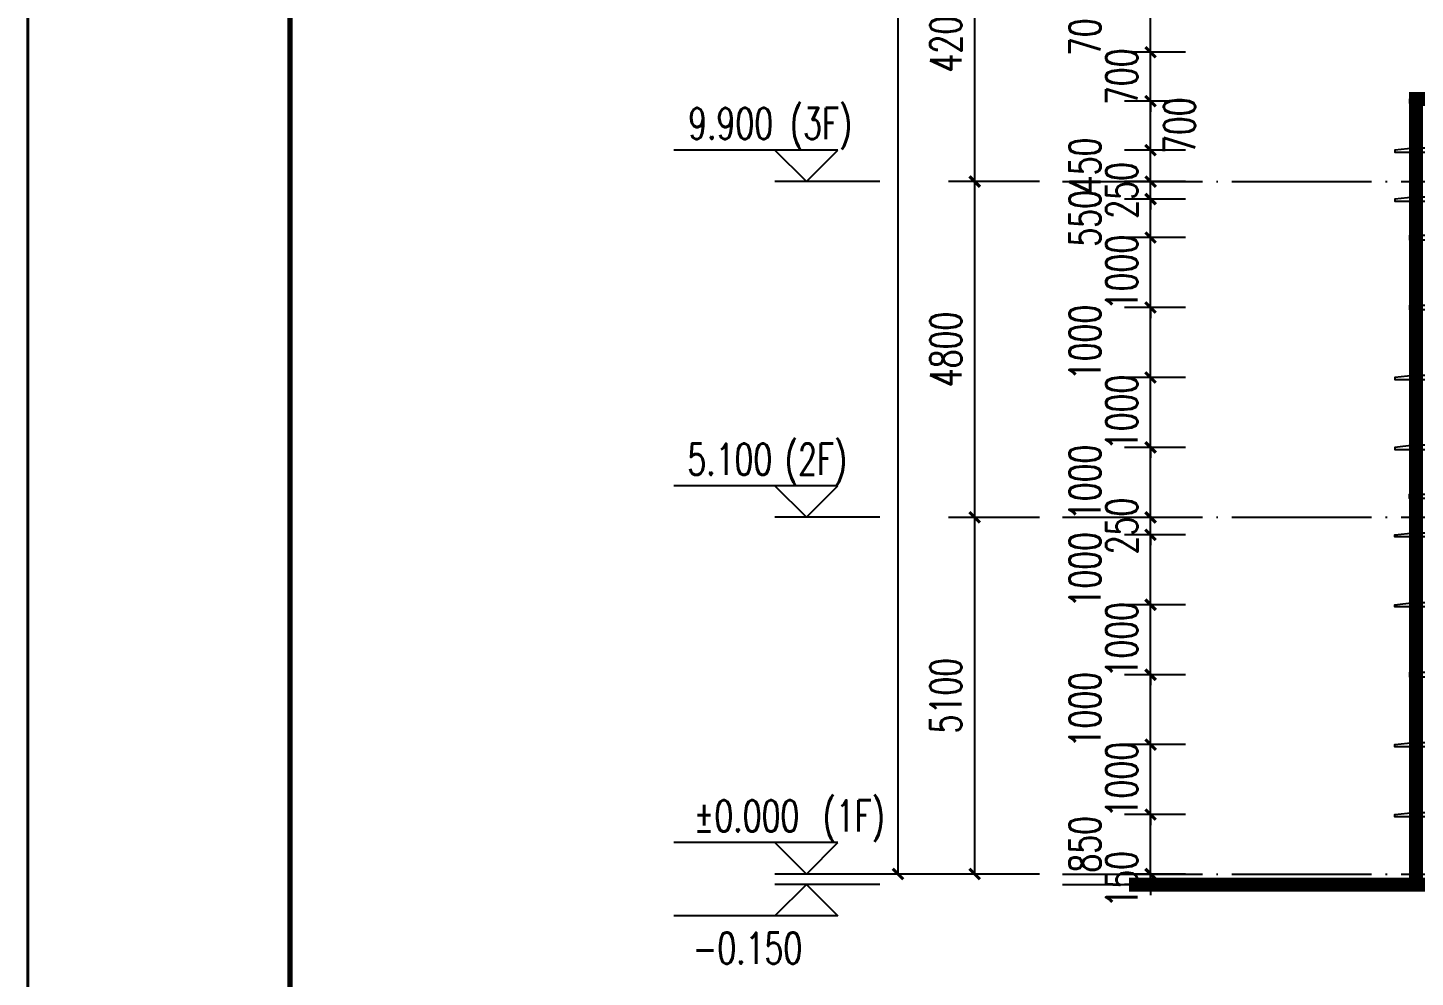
# Model space of a CAD drawing. Header units: millimetres. Extents: x 708158 to 1984082, y -168213 to -53.
# Drawn here: x 960458 to 980298, y -87433 to -73857 of the extents above; entities that cross this region are included whole.
import ezdxf

# ---------------------------------------------------------------- set-up
doc = ezdxf.new("R2010")
doc.units = ezdxf.units.MM
doc.header["$LTSCALE"] = 1000
doc.linetypes.add('DOTE', pattern=[2.42, 2, -0.2, 0.02, -0.2])
doc.layers.get('0').update_dxf_attribs({"color": 8})
for name, color, linetype in [('A-AXIS', 1, 'DOTE'), ('DIM_ELEV', 3, 'Continuous'), ('PUB_DIM', 3, 'Continuous'), ('PUB_TEXT', 7, 'Continuous'), ('WINDOW', 4, 'Continuous'), ('立面加粗', 5, 'Continuous'), ('立面窗户线', 21, 'Continuous')]:
    doc.layers.add(name, color=color, linetype=linetype)
doc.layers.add('图框', color=4, linetype='Continuous', lineweight=35)
doc.styles.add('_TCH_DIM', font='SIMPLEX', dxfattribs={"bigfont": 'GBCBIG'})
doc.styles.add('_TCH_DIM_T3', font='SIMPLEX', dxfattribs={"width": 0.705882, "bigfont": 'GBCBIG'})
doc.dimstyles.new('_TCH_ARCH&&150', dxfattribs={"dimtxt": 446.25, "dimasz": 150, "dimexe": 375, "dimexo": 450, "dimgap": 189.375, "dimtad": 1, "dimdec": 0, "dimzin": 0, "dimdsep": 46, "dimtxsty": '_TCH_DIM_T3', "dimblk": 'ARCHTICK', "dimcen": 0.09, "dimclrt": 7, "dimazin": 2, "dimtfac": 1, "dimtdec": 0, "dimtix": 1, "dimtmove": 2, "dimatfit": 3, "dimfxl": 1, "dimtolj": 1, "dimtzin": 0, "dimarcsym": 0})

# ---------------------------------------------------------------- blocks, each defined once
blk = doc.blocks.new('A$C22792A80')
at = {"layer": '立面窗户线'}
blk.add_lwpolyline([(18033, 270), (0, 270), (-90, 270), (-90, 330), (0, 330), (18033, 330), (29733, 330), (29823, 330), (29823, 270), (29733, 270)], close=True, dxfattribs=at)
for points in [[(18033, -280), (0, -280), (-300, -280), (-300, -250), (-30, -220), (0, -220), (18033, -220), (27053, -220), (27083, -220), (27353, -250), (27353, -280), (27053, -280), (18033, -280)], [(18033, -1280), (0, -1280), (-300, -1280), (-300, -1250), (-30, -1220), (0, -1220), (18033, -1220), (27053, -1220), (27083, -1220), (27353, -1250), (27353, -1280), (27053, -1280), (18033, -1280)], [(18033, -2280), (27053, -2280), (27143, -2280), (27143, -2220), (27053, -2220), (18033, -2220), (0, -2220), (-90, -2220), (-90, -2280), (0, -2280), (18033, -2280)], [(18033, -3280), (0, -3280), (-300, -3280), (-300, -3250), (-30, -3220), (0, -3220), (18033, -3220), (27053, -3220), (27083, -3220), (27353, -3250), (27353, -3280), (27053, -3280), (18033, -3280)], [(18033, -4280), (0, -4280), (-300, -4280), (-300, -4250), (-30, -4220), (0, -4220), (18033, -4220), (27053, -4220), (27083, -4220), (27353, -4250), (27353, -4280), (27053, -4280), (18033, -4280)]]:
    blk.add_lwpolyline(points, dxfattribs=at)
blk = doc.blocks.new('A$C674F02E4')
at = {"layer": '立面窗户线'}
for points in [[(6333, 1180), (0, 1180), (-90, 1180), (-90, 1120), (0, 1120), (6333, 1120)], [(18033, 480), (0, 480), (-30, 480), (-300, 450), (-300, 420), (0, 420), (18033, 420)], [(18033, -220), (0, -220), (-30, -220), (-300, -250), (-300, -280), (0, -280), (18033, -280)], [(18033, -770), (5, -770), (-90, -770), (-90, -830), (0, -830), (18033, -830)], [(18033, -1770), (0, -1770), (-90, -1770), (-90, -1830), (0, -1830), (18033, -1830)], [(18033, -2770), (0, -2770), (-30, -2770), (-300, -2800), (-300, -2830), (0, -2830), (18033, -2830)], [(18033, -3770), (0, -3770), (-30, -3770), (-300, -3800), (-300, -3830), (0, -3830), (18033, -3830)]]:
    blk.add_lwpolyline(points, dxfattribs=at)
blk = doc.blocks.new('A$C998f5811')
at = {"layer": '图框', "color": 4}
for p, q in [((-126150, 89100), (-126150, 0)), ((0, 0), (0, 89100))]:
    blk.add_line(p, q, dxfattribs=at)
at = {"layer": '图框', "color": 4, "const_width": 74.2}
blk.add_lwpolyline([(-122400, 1500), (-1500, 1500), (-1500, 87600), (-122400, 87600)], close=True, dxfattribs=at)
blk = doc.blocks.new('_ArchTick')
at = {"color": 0, "linetype": 'ByBlock', "const_width": 0.3}
blk.add_lwpolyline([(-0.5, -0.5), (0.5, 0.5)], dxfattribs=at)
blk = doc.blocks.new('*D491')
at = {"layer": 'Defpoints', "color": 0, "transparency": 16777216}
for p in [(976513, -85957), (977461, -85957), (977461, -86107)]:
    blk.add_point(p, dxfattribs=at)
at = {"layer": 'PUB_DIM', "color": 0, "lineweight": -2, "transparency": 16777216}
for p, q in [((976513, -85957), (976513, -85807)), ((977011, -85957), (976138, -85957)), ((976513, -86107), (976513, -85957)), ((977011, -86107), (976138, -86107)), ((976513, -86107), (976513, -86257))]:
    blk.add_line(p, q, dxfattribs=at)
at = {"layer": 'PUB_DIM', "color": 0, "lineweight": -2, "transparency": 16777216, "xscale": 150, "yscale": 150, "zscale": 150}
for p, rotation in [((976513, -85957), 270), ((976513, -86107), 90)]:
    blk.add_blockref('_ArchTick', p, dxfattribs=dict(at, rotation=rotation))
at = {"layer": 'PUB_DIM', "color": 7, "transparency": 16777216, "insert": (976101, -86032), "char_height": 446.2, "attachment_point": 5, "rotation": 90, "style": '_TCH_DIM_T3'}
blk.add_mtext('\\A1;150', dxfattribs=at)
blk = doc.blocks.new('*D492')
at = {"layer": 'Defpoints', "color": 0, "transparency": 16777216}
for p in [(976513, -85107), (977461, -85107), (977461, -85957)]:
    blk.add_point(p, dxfattribs=at)
at = {"layer": 'PUB_DIM', "color": 0, "lineweight": -2, "transparency": 16777216}
for p, q in [((977011, -85107), (976138, -85107)), ((976513, -85957), (976513, -85107)), ((977011, -85957), (976138, -85957))]:
    blk.add_line(p, q, dxfattribs=at)
at = {"layer": 'PUB_DIM', "color": 0, "lineweight": -2, "transparency": 16777216, "xscale": 150, "yscale": 150, "zscale": 150}
for p, rotation in [((976513, -85107), 90), ((976513, -85957), 270)]:
    blk.add_blockref('_ArchTick', p, dxfattribs=dict(at, rotation=rotation))
at = {"layer": 'PUB_DIM', "color": 7, "transparency": 16777216, "insert": (975576, -85532), "char_height": 446.2, "attachment_point": 5, "rotation": 90, "style": '_TCH_DIM_T3'}
blk.add_mtext('\\A1;850', dxfattribs=at)
blk = doc.blocks.new('*D493')
at = {"layer": 'Defpoints', "color": 0, "transparency": 16777216}
for p in [(976513, -84107), (977461, -84107), (977461, -85107)]:
    blk.add_point(p, dxfattribs=at)
at = {"layer": 'PUB_DIM', "color": 0, "lineweight": -2, "transparency": 16777216}
for p, q in [((977011, -84107), (976138, -84107)), ((976513, -84107), (976513, -83957)), ((976513, -85107), (976513, -84107)), ((977011, -85107), (976138, -85107)), ((976513, -85107), (976513, -85257))]:
    blk.add_line(p, q, dxfattribs=at)
at = {"layer": 'PUB_DIM', "color": 0, "lineweight": -2, "transparency": 16777216, "xscale": 150, "yscale": 150, "zscale": 150}
for p, rotation in [((976513, -84107), 270), ((976513, -85107), 90)]:
    blk.add_blockref('_ArchTick', p, dxfattribs=dict(at, rotation=rotation))
at = {"layer": 'PUB_DIM', "color": 7, "transparency": 16777216, "insert": (976101, -84607), "char_height": 446.2, "attachment_point": 5, "rotation": 90, "style": '_TCH_DIM_T3'}
blk.add_mtext('\\A1;1000', dxfattribs=at)
blk = doc.blocks.new('*D494')
at = {"layer": 'Defpoints', "color": 0, "transparency": 16777216}
for p in [(976513, -83107), (977461, -83107), (977461, -84107)]:
    blk.add_point(p, dxfattribs=at)
at = {"layer": 'PUB_DIM', "color": 0, "lineweight": -2, "transparency": 16777216}
for p, q in [((977011, -83107), (976138, -83107)), ((976513, -84107), (976513, -83107)), ((977011, -84107), (976138, -84107))]:
    blk.add_line(p, q, dxfattribs=at)
at = {"layer": 'PUB_DIM', "color": 0, "lineweight": -2, "transparency": 16777216, "xscale": 150, "yscale": 150, "zscale": 150}
for p, rotation in [((976513, -83107), 90), ((976513, -84107), 270)]:
    blk.add_blockref('_ArchTick', p, dxfattribs=dict(at, rotation=rotation))
at = {"layer": 'PUB_DIM', "color": 7, "transparency": 16777216, "insert": (975576, -83607), "char_height": 446.2, "attachment_point": 5, "rotation": 90, "style": '_TCH_DIM_T3'}
blk.add_mtext('\\A1;1000', dxfattribs=at)
blk = doc.blocks.new('*D495')
at = {"layer": 'Defpoints', "color": 0, "transparency": 16777216}
for p in [(976513, -82107), (977461, -82107), (977461, -83107)]:
    blk.add_point(p, dxfattribs=at)
at = {"layer": 'PUB_DIM', "color": 0, "lineweight": -2, "transparency": 16777216}
for p, q in [((977011, -82107), (976138, -82107)), ((976513, -82107), (976513, -81957)), ((976513, -83107), (976513, -82107)), ((977011, -83107), (976138, -83107)), ((976513, -83107), (976513, -83257))]:
    blk.add_line(p, q, dxfattribs=at)
at = {"layer": 'PUB_DIM', "color": 0, "lineweight": -2, "transparency": 16777216, "xscale": 150, "yscale": 150, "zscale": 150}
for p, rotation in [((976513, -82107), 270), ((976513, -83107), 90)]:
    blk.add_blockref('_ArchTick', p, dxfattribs=dict(at, rotation=rotation))
at = {"layer": 'PUB_DIM', "color": 7, "transparency": 16777216, "insert": (976101, -82607), "char_height": 446.2, "attachment_point": 5, "rotation": 90, "style": '_TCH_DIM_T3'}
blk.add_mtext('\\A1;1000', dxfattribs=at)
blk = doc.blocks.new('*D496')
at = {"layer": 'Defpoints', "color": 0, "transparency": 16777216}
for p in [(976513, -81107), (977461, -81107), (977461, -82107)]:
    blk.add_point(p, dxfattribs=at)
at = {"layer": 'PUB_DIM', "color": 0, "lineweight": -2, "transparency": 16777216}
for p, q in [((977011, -81107), (976138, -81107)), ((976513, -82107), (976513, -81107)), ((977011, -82107), (976138, -82107))]:
    blk.add_line(p, q, dxfattribs=at)
at = {"layer": 'PUB_DIM', "color": 0, "lineweight": -2, "transparency": 16777216, "xscale": 150, "yscale": 150, "zscale": 150}
for p, rotation in [((976513, -81107), 90), ((976513, -82107), 270)]:
    blk.add_blockref('_ArchTick', p, dxfattribs=dict(at, rotation=rotation))
at = {"layer": 'PUB_DIM', "color": 7, "transparency": 16777216, "insert": (975576, -81607), "char_height": 446.2, "attachment_point": 5, "rotation": 90, "style": '_TCH_DIM_T3'}
blk.add_mtext('\\A1;1000', dxfattribs=at)
blk = doc.blocks.new('*D497')
at = {"layer": 'Defpoints', "color": 0, "transparency": 16777216}
for p in [(976513, -80857), (977461, -80857), (977461, -81107)]:
    blk.add_point(p, dxfattribs=at)
at = {"layer": 'PUB_DIM', "color": 0, "lineweight": -2, "transparency": 16777216}
for p, q in [((976513, -80857), (976513, -80707)), ((977011, -80857), (976138, -80857)), ((976513, -81107), (976513, -80857)), ((977011, -81107), (976138, -81107)), ((976513, -81107), (976513, -81257))]:
    blk.add_line(p, q, dxfattribs=at)
at = {"layer": 'PUB_DIM', "color": 0, "lineweight": -2, "transparency": 16777216, "xscale": 150, "yscale": 150, "zscale": 150}
for p, rotation in [((976513, -80857), 270), ((976513, -81107), 90)]:
    blk.add_blockref('_ArchTick', p, dxfattribs=dict(at, rotation=rotation))
at = {"layer": 'PUB_DIM', "color": 7, "transparency": 16777216, "insert": (976101, -80982), "char_height": 446.2, "attachment_point": 5, "rotation": 90, "style": '_TCH_DIM_T3'}
blk.add_mtext('\\A1;250', dxfattribs=at)
blk = doc.blocks.new('*D498')
at = {"layer": 'Defpoints', "color": 0, "transparency": 16777216}
for p in [(976513, -79857), (977461, -79857), (977461, -80857)]:
    blk.add_point(p, dxfattribs=at)
at = {"layer": 'PUB_DIM', "color": 0, "lineweight": -2, "transparency": 16777216}
for p, q in [((977011, -79857), (976138, -79857)), ((976513, -80857), (976513, -79857)), ((977011, -80857), (976138, -80857))]:
    blk.add_line(p, q, dxfattribs=at)
at = {"layer": 'PUB_DIM', "color": 0, "lineweight": -2, "transparency": 16777216, "xscale": 150, "yscale": 150, "zscale": 150}
for p, rotation in [((976513, -79857), 90), ((976513, -80857), 270)]:
    blk.add_blockref('_ArchTick', p, dxfattribs=dict(at, rotation=rotation))
at = {"layer": 'PUB_DIM', "color": 7, "transparency": 16777216, "insert": (975576, -80357), "char_height": 446.2, "attachment_point": 5, "rotation": 90, "style": '_TCH_DIM_T3'}
blk.add_mtext('\\A1;1000', dxfattribs=at)
blk = doc.blocks.new('*D499')
at = {"layer": 'Defpoints', "color": 0, "transparency": 16777216}
for p in [(976513, -78857), (977461, -78857), (977461, -79857)]:
    blk.add_point(p, dxfattribs=at)
at = {"layer": 'PUB_DIM', "color": 0, "lineweight": -2, "transparency": 16777216}
for p, q in [((976513, -78857), (976513, -78707)), ((977011, -78857), (976138, -78857)), ((976513, -79857), (976513, -78857)), ((977011, -79857), (976138, -79857)), ((976513, -79857), (976513, -80007))]:
    blk.add_line(p, q, dxfattribs=at)
at = {"layer": 'PUB_DIM', "color": 0, "lineweight": -2, "transparency": 16777216, "xscale": 150, "yscale": 150, "zscale": 150}
for p, rotation in [((976513, -78857), 270), ((976513, -79857), 90)]:
    blk.add_blockref('_ArchTick', p, dxfattribs=dict(at, rotation=rotation))
at = {"layer": 'PUB_DIM', "color": 7, "transparency": 16777216, "insert": (976101, -79357), "char_height": 446.2, "attachment_point": 5, "rotation": 90, "style": '_TCH_DIM_T3'}
blk.add_mtext('\\A1;1000', dxfattribs=at)
blk = doc.blocks.new('*D500')
at = {"layer": 'Defpoints', "color": 0, "transparency": 16777216}
for p in [(976513, -77857), (977461, -77857), (977461, -78857)]:
    blk.add_point(p, dxfattribs=at)
at = {"layer": 'PUB_DIM', "color": 0, "lineweight": -2, "transparency": 16777216}
for p, q in [((977011, -77857), (976138, -77857)), ((976513, -78857), (976513, -77857)), ((977011, -78857), (976138, -78857))]:
    blk.add_line(p, q, dxfattribs=at)
at = {"layer": 'PUB_DIM', "color": 0, "lineweight": -2, "transparency": 16777216, "xscale": 150, "yscale": 150, "zscale": 150}
for p, rotation in [((976513, -77857), 90), ((976513, -78857), 270)]:
    blk.add_blockref('_ArchTick', p, dxfattribs=dict(at, rotation=rotation))
at = {"layer": 'PUB_DIM', "color": 7, "transparency": 16777216, "insert": (975576, -78357), "char_height": 446.2, "attachment_point": 5, "rotation": 90, "style": '_TCH_DIM_T3'}
blk.add_mtext('\\A1;1000', dxfattribs=at)
blk = doc.blocks.new('*D501')
at = {"layer": 'Defpoints', "color": 0, "transparency": 16777216}
for p in [(976513, -76857), (977461, -76857), (977461, -77857)]:
    blk.add_point(p, dxfattribs=at)
at = {"layer": 'PUB_DIM', "color": 0, "lineweight": -2, "transparency": 16777216}
for p, q in [((976513, -76857), (976513, -76707)), ((977011, -76857), (976138, -76857)), ((976513, -77857), (976513, -76857)), ((977011, -77857), (976138, -77857)), ((976513, -77857), (976513, -78007))]:
    blk.add_line(p, q, dxfattribs=at)
at = {"layer": 'PUB_DIM', "color": 0, "lineweight": -2, "transparency": 16777216, "xscale": 150, "yscale": 150, "zscale": 150}
for p, rotation in [((976513, -76857), 270), ((976513, -77857), 90)]:
    blk.add_blockref('_ArchTick', p, dxfattribs=dict(at, rotation=rotation))
at = {"layer": 'PUB_DIM', "color": 7, "transparency": 16777216, "insert": (976101, -77357), "char_height": 446.2, "attachment_point": 5, "rotation": 90, "style": '_TCH_DIM_T3'}
blk.add_mtext('\\A1;1000', dxfattribs=at)
blk = doc.blocks.new('*D502')
at = {"layer": 'Defpoints', "color": 0, "transparency": 16777216}
for p in [(976513, -76307), (977461, -76307), (977461, -76857)]:
    blk.add_point(p, dxfattribs=at)
at = {"layer": 'PUB_DIM', "color": 0, "lineweight": -2, "transparency": 16777216}
for p, q in [((977011, -76307), (976138, -76307)), ((976513, -76857), (976513, -76307)), ((977011, -76857), (976138, -76857))]:
    blk.add_line(p, q, dxfattribs=at)
at = {"layer": 'PUB_DIM', "color": 0, "lineweight": -2, "transparency": 16777216, "xscale": 150, "yscale": 150, "zscale": 150}
for p, rotation in [((976513, -76307), 90), ((976513, -76857), 270)]:
    blk.add_blockref('_ArchTick', p, dxfattribs=dict(at, rotation=rotation))
at = {"layer": 'PUB_DIM', "color": 7, "transparency": 16777216, "insert": (975576, -76582), "char_height": 446.2, "attachment_point": 5, "rotation": 90, "style": '_TCH_DIM_T3'}
blk.add_mtext('\\A1;550', dxfattribs=at)
blk = doc.blocks.new('*D503')
at = {"layer": 'Defpoints', "color": 0, "transparency": 16777216}
for p in [(976513, -76057), (977461, -76057), (977461, -76307)]:
    blk.add_point(p, dxfattribs=at)
at = {"layer": 'PUB_DIM', "color": 0, "lineweight": -2, "transparency": 16777216}
for p, q in [((976513, -76057), (976513, -75907)), ((977011, -76057), (976138, -76057)), ((976513, -76307), (976513, -76057)), ((977011, -76307), (976138, -76307)), ((976513, -76307), (976513, -76457))]:
    blk.add_line(p, q, dxfattribs=at)
at = {"layer": 'PUB_DIM', "color": 0, "lineweight": -2, "transparency": 16777216, "xscale": 150, "yscale": 150, "zscale": 150}
for p, rotation in [((976513, -76057), 270), ((976513, -76307), 90)]:
    blk.add_blockref('_ArchTick', p, dxfattribs=dict(at, rotation=rotation))
at = {"layer": 'PUB_DIM', "color": 7, "transparency": 16777216, "insert": (976101, -76182), "char_height": 446.2, "attachment_point": 5, "rotation": 90, "style": '_TCH_DIM_T3'}
blk.add_mtext('\\A1;250', dxfattribs=at)
blk = doc.blocks.new('*D504')
at = {"layer": 'Defpoints', "color": 0, "transparency": 16777216}
for p in [(976513, -75607), (977461, -75607), (977461, -76057)]:
    blk.add_point(p, dxfattribs=at)
at = {"layer": 'PUB_DIM', "color": 0, "lineweight": -2, "transparency": 16777216}
for p, q in [((977011, -75607), (976138, -75607)), ((976513, -76057), (976513, -75607)), ((977011, -76057), (976138, -76057))]:
    blk.add_line(p, q, dxfattribs=at)
at = {"layer": 'PUB_DIM', "color": 0, "lineweight": -2, "transparency": 16777216, "xscale": 150, "yscale": 150, "zscale": 150}
for p, rotation in [((976513, -75607), 90), ((976513, -76057), 270)]:
    blk.add_blockref('_ArchTick', p, dxfattribs=dict(at, rotation=rotation))
at = {"layer": 'PUB_DIM', "color": 7, "transparency": 16777216, "insert": (975576, -75832), "char_height": 446.2, "attachment_point": 5, "rotation": 90, "style": '_TCH_DIM_T3'}
blk.add_mtext('\\A1;450', dxfattribs=at)
blk = doc.blocks.new('*D505')
at = {"layer": 'Defpoints', "color": 0, "transparency": 16777216}
for p in [(976513, -74907), (977461, -74907), (977461, -75607)]:
    blk.add_point(p, dxfattribs=at)
at = {"layer": 'PUB_DIM', "color": 0, "lineweight": -2, "transparency": 16777216}
for p, q in [((977011, -74907), (976138, -74907)), ((976513, -75607), (976513, -74907)), ((977011, -75607), (976138, -75607))]:
    blk.add_line(p, q, dxfattribs=at)
at = {"layer": 'PUB_DIM', "color": 0, "lineweight": -2, "transparency": 16777216, "xscale": 150, "yscale": 150, "zscale": 150}
for p, rotation in [((976513, -74907), 90), ((976513, -75607), 270)]:
    blk.add_blockref('_ArchTick', p, dxfattribs=dict(at, rotation=rotation))
at = {"layer": 'PUB_DIM', "color": 7, "transparency": 16777216, "insert": (976926, -75257), "char_height": 446.2, "attachment_point": 5, "rotation": 90, "style": '_TCH_DIM_T3'}
blk.add_mtext('\\A1;700', dxfattribs=at)
blk = doc.blocks.new('*D506')
at = {"layer": 'Defpoints', "color": 0, "transparency": 16777216}
for p in [(976513, -74207), (977461, -74207), (977461, -74907)]:
    blk.add_point(p, dxfattribs=at)
at = {"layer": 'PUB_DIM', "color": 0, "lineweight": -2, "transparency": 16777216}
for p, q in [((976513, -74207), (976513, -74057)), ((977011, -74207), (976138, -74207)), ((976513, -74907), (976513, -74207)), ((977011, -74907), (976138, -74907)), ((976513, -74907), (976513, -75057))]:
    blk.add_line(p, q, dxfattribs=at)
at = {"layer": 'PUB_DIM', "color": 0, "lineweight": -2, "transparency": 16777216, "xscale": 150, "yscale": 150, "zscale": 150}
for p, rotation in [((976513, -74207), 270), ((976513, -74907), 90)]:
    blk.add_blockref('_ArchTick', p, dxfattribs=dict(at, rotation=rotation))
at = {"layer": 'PUB_DIM', "color": 7, "transparency": 16777216, "insert": (976101, -74557), "char_height": 446.2, "attachment_point": 5, "rotation": 90, "style": '_TCH_DIM_T3'}
blk.add_mtext('\\A1;700', dxfattribs=at)
blk = doc.blocks.new('*D507')
at = {"layer": 'Defpoints', "color": 0, "transparency": 16777216}
for p in [(976513, -73507), (977461, -73507), (977461, -74207)]:
    blk.add_point(p, dxfattribs=at)
at = {"layer": 'PUB_DIM', "color": 0, "lineweight": -2, "transparency": 16777216}
for p, q in [((977011, -73507), (976138, -73507)), ((976513, -74207), (976513, -73507)), ((977011, -74207), (976138, -74207))]:
    blk.add_line(p, q, dxfattribs=at)
at = {"layer": 'PUB_DIM', "color": 0, "lineweight": -2, "transparency": 16777216, "xscale": 150, "yscale": 150, "zscale": 150}
for p, rotation in [((976513, -73507), 90), ((976513, -74207), 270)]:
    blk.add_blockref('_ArchTick', p, dxfattribs=dict(at, rotation=rotation))
at = {"layer": 'PUB_DIM', "color": 7, "transparency": 16777216, "insert": (975576, -73857), "char_height": 446.2, "attachment_point": 5, "rotation": 90, "style": '_TCH_DIM_T3'}
blk.add_mtext('\\A1;700', dxfattribs=at)
blk = doc.blocks.new('*D779')
at = {"layer": 'Defpoints', "color": 0, "transparency": 16777216}
for p in [(972902, -37657), (975375, -37657), (975375, -85957)]:
    blk.add_point(p, dxfattribs=at)
at = {"layer": 'PUB_DIM', "color": 0, "lineweight": -2, "transparency": 16777216}
for p, q in [((974925, -37657), (972527, -37657)), ((972902, -85957), (972902, -37657)), ((974925, -85957), (972527, -85957))]:
    blk.add_line(p, q, dxfattribs=at)
at = {"layer": 'PUB_DIM', "color": 0, "lineweight": -2, "transparency": 16777216, "xscale": 150, "yscale": 150, "zscale": 150}
for p, rotation in [((972902, -37657), 90), ((972902, -85957), 270)]:
    blk.add_blockref('_ArchTick', p, dxfattribs=dict(at, rotation=rotation))
at = {"layer": 'PUB_DIM', "color": 7, "transparency": 16777216, "insert": (972490, -61807), "char_height": 446.2, "attachment_point": 5, "rotation": 90, "style": '_TCH_DIM_T3'}
blk.add_mtext('\\A1;48300', dxfattribs=at)
blk = doc.blocks.new('*D780')
at = {"layer": 'Defpoints', "color": 0, "transparency": 16777216}
for p in [(973999, -80857), (975375, -80857), (975375, -85957)]:
    blk.add_point(p, dxfattribs=at)
at = {"layer": 'PUB_DIM', "color": 0, "lineweight": -2, "transparency": 16777216}
for p, q in [((974925, -80857), (973624, -80857)), ((973999, -85957), (973999, -80857)), ((974925, -85957), (973624, -85957))]:
    blk.add_line(p, q, dxfattribs=at)
at = {"layer": 'PUB_DIM', "color": 0, "lineweight": -2, "transparency": 16777216, "xscale": 150, "yscale": 150, "zscale": 150}
for p, rotation in [((973999, -80857), 90), ((973999, -85957), 270)]:
    blk.add_blockref('_ArchTick', p, dxfattribs=dict(at, rotation=rotation))
at = {"layer": 'PUB_DIM', "color": 7, "transparency": 16777216, "insert": (973586, -83407), "char_height": 446.2, "attachment_point": 5, "rotation": 90, "style": '_TCH_DIM_T3'}
blk.add_mtext('\\A1;5100', dxfattribs=at)
blk = doc.blocks.new('*D781')
at = {"layer": 'Defpoints', "color": 0, "transparency": 16777216}
for p in [(973999, -76057), (975375, -76057), (975375, -80857)]:
    blk.add_point(p, dxfattribs=at)
at = {"layer": 'PUB_DIM', "color": 0, "lineweight": -2, "transparency": 16777216}
for p, q in [((974925, -76057), (973624, -76057)), ((973999, -80857), (973999, -76057)), ((974925, -80857), (973624, -80857))]:
    blk.add_line(p, q, dxfattribs=at)
at = {"layer": 'PUB_DIM', "color": 0, "lineweight": -2, "transparency": 16777216, "xscale": 150, "yscale": 150, "zscale": 150}
for p, rotation in [((973999, -76057), 90), ((973999, -80857), 270)]:
    blk.add_blockref('_ArchTick', p, dxfattribs=dict(at, rotation=rotation))
at = {"layer": 'PUB_DIM', "color": 7, "transparency": 16777216, "insert": (973586, -78457), "char_height": 446.2, "attachment_point": 5, "rotation": 90, "style": '_TCH_DIM_T3'}
blk.add_mtext('\\A1;4800', dxfattribs=at)
blk = doc.blocks.new('*D782')
at = {"layer": 'Defpoints', "color": 0, "transparency": 16777216}
for p in [(973999, -71857), (975375, -71857), (975375, -76057)]:
    blk.add_point(p, dxfattribs=at)
at = {"layer": 'PUB_DIM', "color": 0, "lineweight": -2, "transparency": 16777216}
for p, q in [((974925, -71857), (973624, -71857)), ((973999, -76057), (973999, -71857)), ((974925, -76057), (973624, -76057))]:
    blk.add_line(p, q, dxfattribs=at)
at = {"layer": 'PUB_DIM', "color": 0, "lineweight": -2, "transparency": 16777216, "xscale": 150, "yscale": 150, "zscale": 150}
for p, rotation in [((973999, -71857), 90), ((973999, -76057), 270)]:
    blk.add_blockref('_ArchTick', p, dxfattribs=dict(at, rotation=rotation))
at = {"layer": 'PUB_DIM', "color": 7, "transparency": 16777216, "insert": (973586, -73957), "char_height": 446.2, "attachment_point": 5, "rotation": 90, "style": '_TCH_DIM_T3'}
blk.add_mtext('\\A1;4200', dxfattribs=at)

msp = doc.modelspace()

# ---------------------------------------------------------------- linework, layer by layer
at = {"layer": 'A-AXIS'}
for p, q in [((975254, -76056.7), (1017240.9, -76056.7)), ((975254, -80856.7), (1017240.9, -80856.7)), ((975254, -85956.7), (1017240.9, -85956.7)), ((975254, -86106.7), (1017240.9, -86106.7))]:
    msp.add_line(p, q, dxfattribs=at)
at = {"layer": 'DIM_ELEV'}
for p, q in [((972041.5, -75606.7), (969694, -75606.7)), ((971591.5, -76056.7), (971141.5, -75606.7)), ((971591.5, -76056.7), (972041.5, -75606.7)), ((972641.5, -76056.7), (971141.5, -76056.7)), ((972041.5, -80406.7), (969694, -80406.7)), ((971591.5, -80856.7), (971141.5, -80406.7)), ((971591.5, -80856.7), (972041.5, -80406.7)), ((972641.5, -80856.7), (971141.5, -80856.7)), ((972041.5, -85506.7), (969694, -85506.7)), ((971591.5, -85956.7), (971141.5, -85506.7)), ((971591.5, -85956.7), (972041.5, -85506.7)), ((972641.5, -85956.7), (971141.5, -85956.7)), ((971591.5, -86106.7), (971141.5, -86556.7)), ((972641.5, -86106.7), (971141.5, -86106.7)), ((971591.5, -86106.7), (972041.5, -86556.7)), ((972041.5, -86556.7), (969694, -86556.7))]:
    msp.add_line(p, q, dxfattribs=at)

# ---------------------------------------------------------------- block references
msp.add_blockref('A$C998f5811', (960457.6, -107699.9))
at = {"layer": 'WINDOW'}
msp.add_blockref('A$C674F02E4', (980307.7, -76056.7), dxfattribs=at)

# ---------------------------------------------------------------- texts
at = {"layer": 'PUB_TEXT', "style": '_TCH_DIM', "width": 0.705882}
for s, p in [('(3F)', (971356, -75449.2)), ('9.900', (969901, -75449.2)), ('(2F)', (971284, -80249.2)), ('5.100', (969889, -80249.2)), ('%%P0.000', (969979, -85349.2)), ('(1F)', (971824, -85349.2)), ('-0.150', (969967, -87239.2))]:
    msp.add_text(s, height=446.25, dxfattribs=at).set_placement(p)

# ---------------------------------------------------------------- dimensions: what is measured, and where the dimension line sits
at = {"layer": 'PUB_DIM'}
for p1, p2, distance, picture, middle in [((975375.3, -85956.7), (975375.3, -37656.7), 2473.1, '*D779', (972489.7, -61806.7)), ((975375.3, -76056.7), (975375.3, -71856.7), 1376.7, '*D782', (973586.1, -73956.7)), ((977460.9, -74906.7), (977460.9, -74206.7), 947.8, '*D506', (976100.7, -74556.7)), ((977460.9, -76306.7), (977460.9, -76056.7), 947.8, '*D503', (976100.7, -76181.7)), ((975375.3, -80856.7), (975375.3, -76056.7), 1376.7, '*D781', (973586.1, -78456.7)), ((977460.9, -77856.7), (977460.9, -76856.7), 947.8, '*D501', (976100.7, -77356.7)), ((977460.9, -79856.7), (977460.9, -78856.7), 947.8, '*D499', (976100.7, -79356.7)), ((977460.9, -81106.7), (977460.9, -80856.7), 947.8, '*D497', (976100.7, -80981.7)), ((975375.3, -85956.7), (975375.3, -80856.7), 1376.7, '*D780', (973586.1, -83406.7)), ((977460.9, -83106.7), (977460.9, -82106.7), 947.8, '*D495', (976100.7, -82606.7)), ((977460.9, -85106.7), (977460.9, -84106.7), 947.8, '*D493', (976100.7, -84606.7)), ((977460.9, -86106.7), (977460.9, -85956.7), 947.8, '*D491', (976100.7, -86031.7))]:
    dim = msp.add_aligned_dim(p1=p1, p2=p2, distance=distance, dimstyle='_TCH_ARCH&&150', dxfattribs=at)
    dim.commit()
    dim.dimension.update_dxf_attribs({"geometry": picture, "text_midpoint": middle})
for base, p1, p2, picture, middle in [((976513.2, -73506.7), (977460.9, -74206.7), (977460.9, -73506.7), '*D507', (975575.7, -73856.7)), ((976513.2, -74906.7), (977460.9, -75606.7), (977460.9, -74906.7), '*D505', (976925.7, -75256.7)), ((976513.2, -75606.7), (977460.9, -76056.7), (977460.9, -75606.7), '*D504', (975575.7, -75831.7)), ((976513.2, -76306.7), (977460.9, -76856.7), (977460.9, -76306.7), '*D502', (975575.7, -76581.7)), ((976513.2, -77856.7), (977460.9, -78856.7), (977460.9, -77856.7), '*D500', (975575.7, -78356.7)), ((976513.2, -79856.7), (977460.9, -80856.7), (977460.9, -79856.7), '*D498', (975575.7, -80356.7)), ((976513.2, -81106.7), (977460.9, -82106.7), (977460.9, -81106.7), '*D496', (975575.7, -81606.7)), ((976513.2, -83106.7), (977460.9, -84106.7), (977460.9, -83106.7), '*D494', (975575.7, -83606.7)), ((976513.2, -85106.7), (977460.9, -85956.7), (977460.9, -85106.7), '*D492', (975575.7, -85531.7))]:
    dim = msp.add_linear_dim(base=base, p1=p1, p2=p2, angle=90, dimstyle='_TCH_ARCH&&150', dxfattribs=at)
    dim.commit()
    dim.dimension.update_dxf_attribs({"geometry": picture, "text_midpoint": middle, "dimtype": 129})

# ---------------------------------------------------------------- next in the draw order: block references
at = {"layer": 'WINDOW'}
msp.add_blockref('A$C22792A80', (980307.7, -80856.7), dxfattribs=at)

# ---------------------------------------------------------------- next in the draw order: linework, layer by layer
at = {"layer": '立面加粗', "const_width": 200}
for points in [[(980307.7, -86106.7), (980307.7, -74876.7), (986640.9, -74876.7), (986640.9, -37556.7), (1007361, -37556.7), (1007361, -62976.7), (1010040.9, -62976.7), (1010040.9, -77886.7), (1007361, -77886.7), (1007361, -86106.7)], [(976204.9, -86106.7), (1076568.2, -86106.7)]]:
    msp.add_lwpolyline(points, dxfattribs=at)

# ---------------------------------------------------------------- next in the draw order: block references
msp.add_blockref('A$C998f5811', (1086607.6, -107699.9))

doc.saveas('drawing.dxf')
